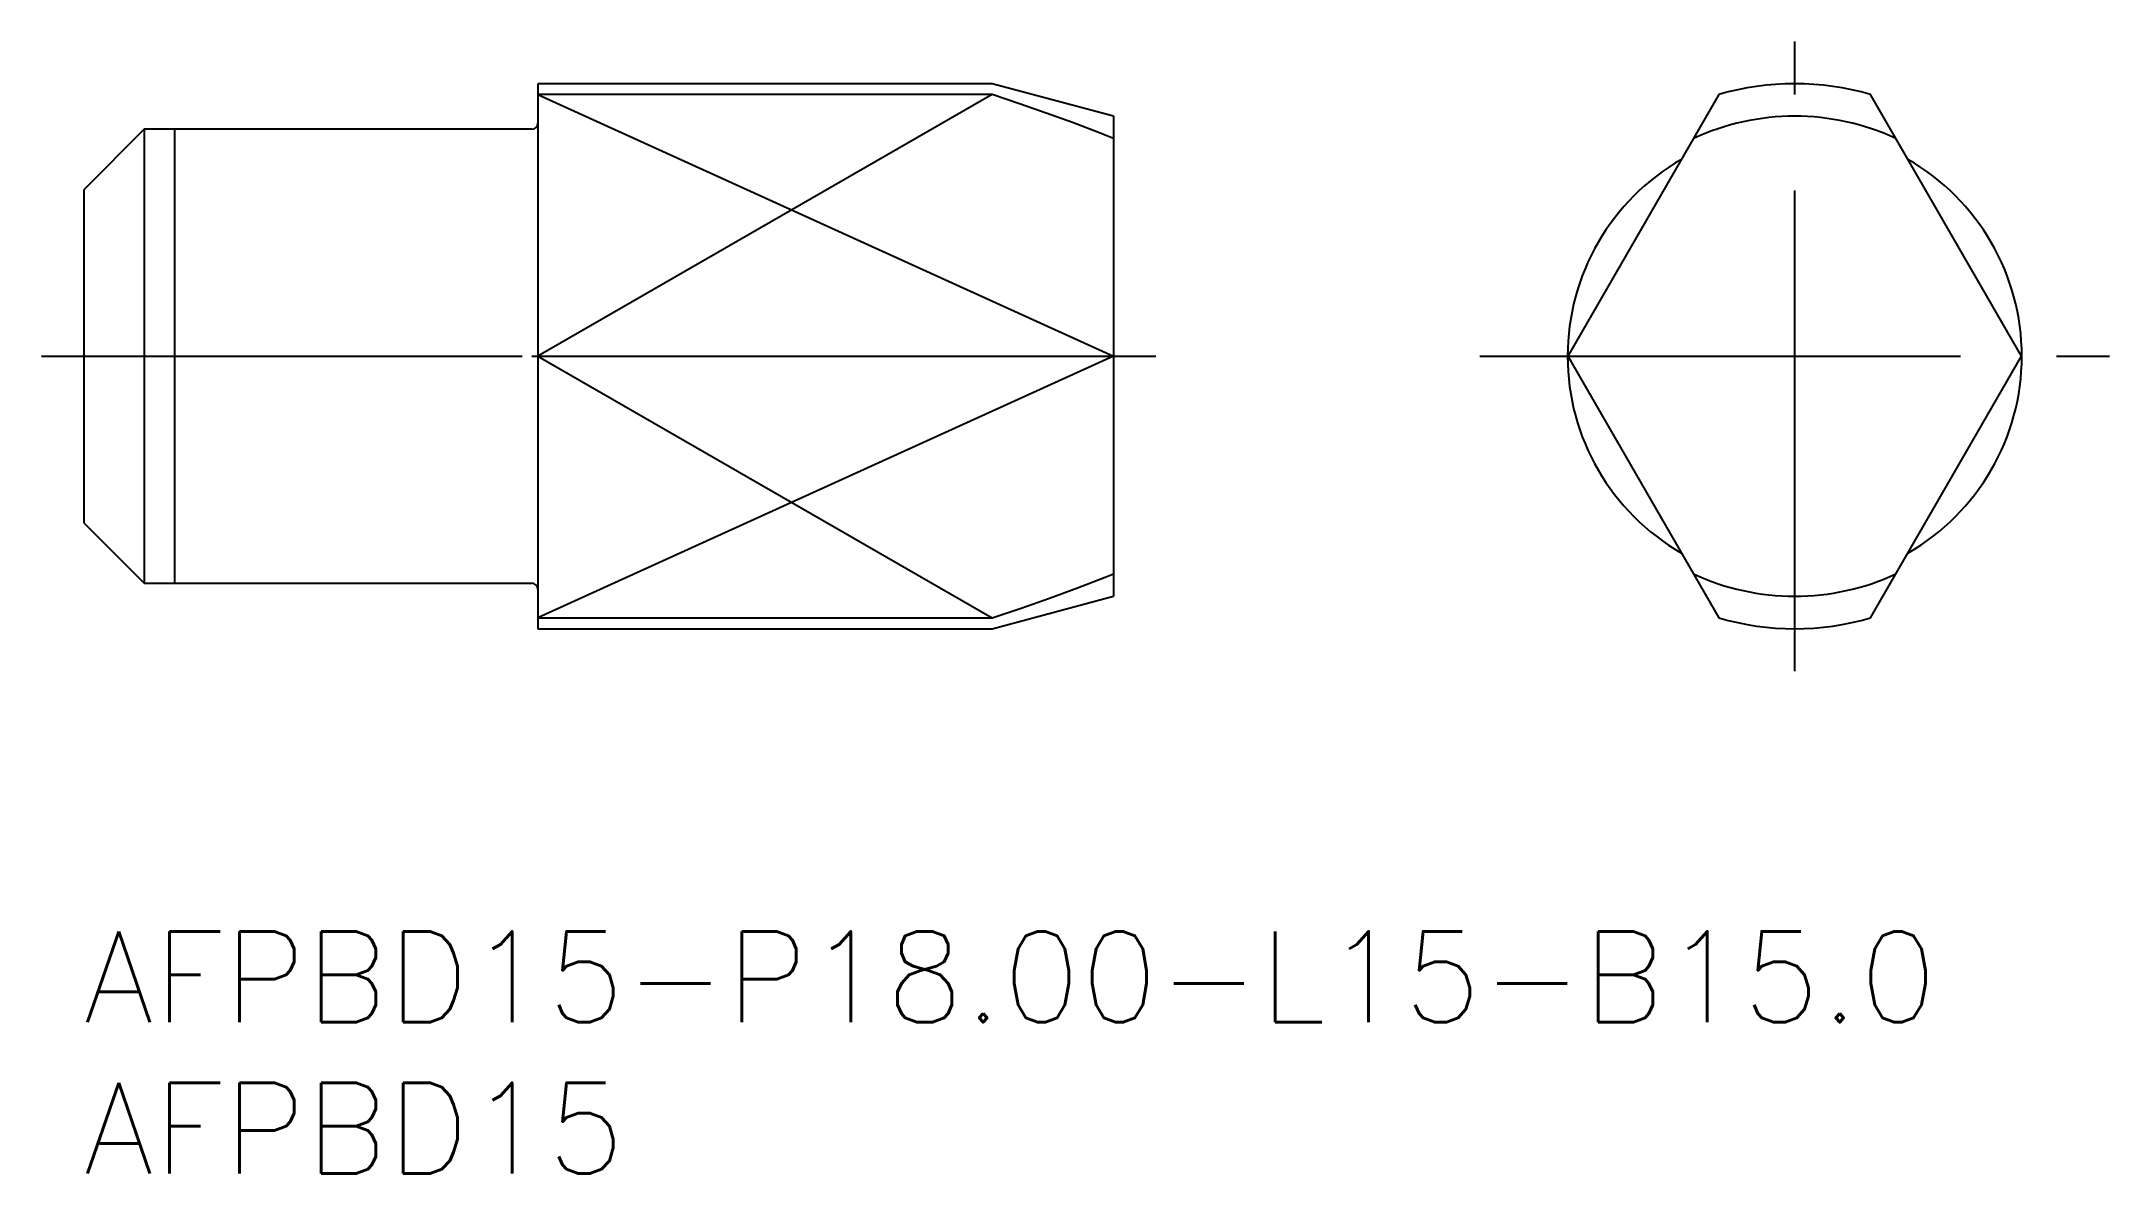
# Model space of a CAD drawing. Extents: x -1.4 to 66.9, y -8 to 29.4.
import ezdxf

# ---------------------------------------------------------------- set-up
doc = ezdxf.new("R2010")
doc.units = 0
doc.header["$LTSCALE"] = 0.5
doc.linetypes.add('CENTER', pattern=[50.8, 31.75, -6.35, 6.35, -6.35])
for name, color, linetype in [('MSM_CENTER', 1, 'CENTER'), ('MSM_CONTINUOUS', 7, 'CONTINUOUS'), ('MSM_NARROW', 5, 'CONTINUOUS'), ('MSM_PART_NUMBER', 7, 'CONTINUOUS')]:
    doc.layers.add(name, color=color, linetype=linetype)
doc.styles.get("Standard").update_dxf_attribs({"font": 'txt.shx', "height": 1, "bigfont": 'bigfont.shx'})

# ---------------------------------------------------------------- blocks, each defined once
blk = doc.blocks.new('*U14')
at = {"layer": 'MSM_PART_NUMBER'}
blk.add_text('AFPBD15-P18.00-L15-B15.0', height=3, dxfattribs=at).set_placement((0, -3))
blk = doc.blocks.new('*U15')
at = {"layer": 'MSM_PART_NUMBER'}
blk.add_text('AFPBD15', height=3, dxfattribs=at).set_placement((0, -8))

msp = doc.modelspace()

# ---------------------------------------------------------------- linework, layer by layer
at = {"layer": 'MSM_CENTER'}
for p, q in [((56.5, 8.6), (56.5, 29.4)), ((-1.4, 19), (35.4, 19)), ((46.1, 19), (66.9, 19))]:
    msp.add_line(p, q, dxfattribs=at)
at = {"layer": 'MSM_CONTINUOUS'}
for p, q in [((30, 28), (15, 28)), ((15, 28), (15, 10)), ((30, 27.646), (15, 27.646)), ((34, 26.928), (30, 28)), ((30.903, 27.339), (30, 27.646)), ((31.777, 27.032), (30.903, 27.339)), ((54, 27.646), (49.008, 19)), ((63.992, 19), (59, 27.646)), ((32.646, 26.715), (31.777, 27.032)), ((33.508, 26.386), (32.646, 26.715)), ((34, 26.928), (34, 11.072)), ((2, 26.5), (0, 24.5)), ((14.8, 26.5), (2, 26.5)), ((2, 26.5), (2, 11.5)), ((34, 26.191), (33.508, 26.386)), ((0, 24.5), (0, 13.5)), ((14.8, 19), (34, 19)), ((49.008, 19), (54, 10.354)), ((59, 10.354), (63.992, 19)), ((0, 13.5), (2, 11.5)), ((32.814, 11.348), (33.732, 11.703)), ((33.732, 11.703), (34, 11.809)), ((2, 11.5), (14.8, 11.5)), ((30, 10), (34, 11.072)), ((30.96, 10.681), (31.889, 11.009)), ((31.889, 11.009), (32.814, 11.348)), ((15, 10.354), (30, 10.354)), ((30, 10.354), (30.96, 10.681)), ((15, 10), (30, 10))]:
    msp.add_line(p, q, dxfattribs=at)
for centre, radius, start, end in [((56.5, 19), 9, 73.87238, 106.12762), ((14.8, 26.7), 0.2, 270, 0), ((56.5, 19), 7.928, 65.08101, 114.91899), ((56.5, 19), 7.5, 119.88983, 240.11017), ((56.5, 19), 7.5, 299.88983, 60.11017), ((56.5, 19), 7.928, 245.08101, 294.91899), ((14.8, 11.3), 0.2, 0, 90), ((56.5, 19), 9, 253.87238, 286.12762)]:
    msp.add_arc(centre, radius, start, end, dxfattribs=at)
at = {"layer": 'MSM_NARROW'}
for p, q in [((30, 27.646), (15, 19)), ((15, 27.646), (34, 19)), ((3, 26.5), (3, 11.5)), ((15, 19), (30, 10.354)), ((34, 19), (15, 10.354))]:
    msp.add_line(p, q, dxfattribs=at)

# ---------------------------------------------------------------- block references
at = {"layer": 'MSM_CONTINUOUS'}
for name in ['*U14', '*U15']:
    msp.add_blockref(name, (0, 0), dxfattribs=at)

doc.saveas('drawing.dxf')
